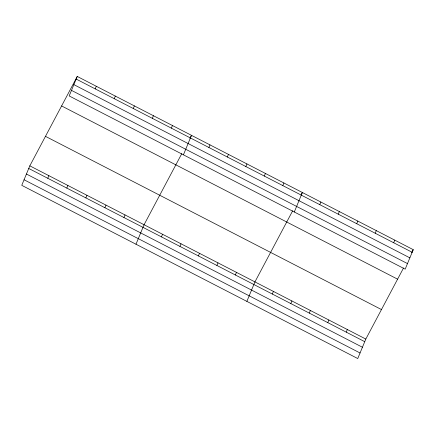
<?xml version="1.0" encoding="UTF-8"?>
<svg xmlns="http://www.w3.org/2000/svg" width="435" height="435" viewBox="0 0 435 435"><rect width="100%" height="100%" fill="white"/><g stroke="black" fill="none" stroke-linecap="round" stroke-linejoin="round"><path stroke-width="0.65" d="M77.251 76.451L69.181 95.939L405.181 269.151L413.25 249.668L77.251 76.451L29.819 165.849L21.75 185.332L357.749 358.549L365.819 339.061L403.544 267.96M47.779 178.279L48.861 175.664M95.211 88.881L96.293 86.266M66.816 188.094L67.903 185.479M114.247 98.696L115.335 96.081M85.858 197.909L86.94 195.293M133.289 108.516L134.371 105.901M104.895 207.723L105.982 205.108M152.332 118.331L153.414 115.715M123.937 217.538L125.019 214.923M171.368 128.146L172.45 125.53M135.986 244.225L144.061 224.743L181.786 153.637M183.423 154.833L191.492 135.345L189.926 138.297M161.456 236.885L162.538 234.269M208.887 147.487L209.975 144.871M179.938 246.411L181.02 243.796M227.369 157.013L228.451 154.398M198.414 255.938L199.502 253.322M245.846 166.54L246.933 163.924M216.896 265.464L217.978 262.849M264.328 176.066L265.41 173.451M235.378 274.991L236.461 272.375M282.81 185.593L283.892 182.977M246.868 301.384L254.937 281.902L292.668 210.796M294.299 211.992L302.368 192.504L301.118 194.869M272.337 294.044L273.419 291.428M319.769 204.651L320.851 202.036M290.814 303.57L291.901 300.955M338.245 214.178L339.333 211.562M309.296 313.097L310.378 310.481M356.727 223.704L357.809 221.089M327.772 322.623L328.86 320.008M375.209 233.231L376.291 230.615M346.255 332.15L347.337 329.534M393.686 242.757L394.768 240.142M411.684 252.615L413.25 249.668M76.168 79.067L412.168 252.284M73.863 84.635L409.862 257.852M71.487 90.371L407.486 263.588M61.601 105.95L397.595 279.167M45.474 136.345L381.473 309.562M29.819 165.849L365.819 339.061M28.737 168.465L364.737 341.676M26.432 174.027L362.431 347.244M24.055 179.764L360.055 352.981"/></g></svg>
